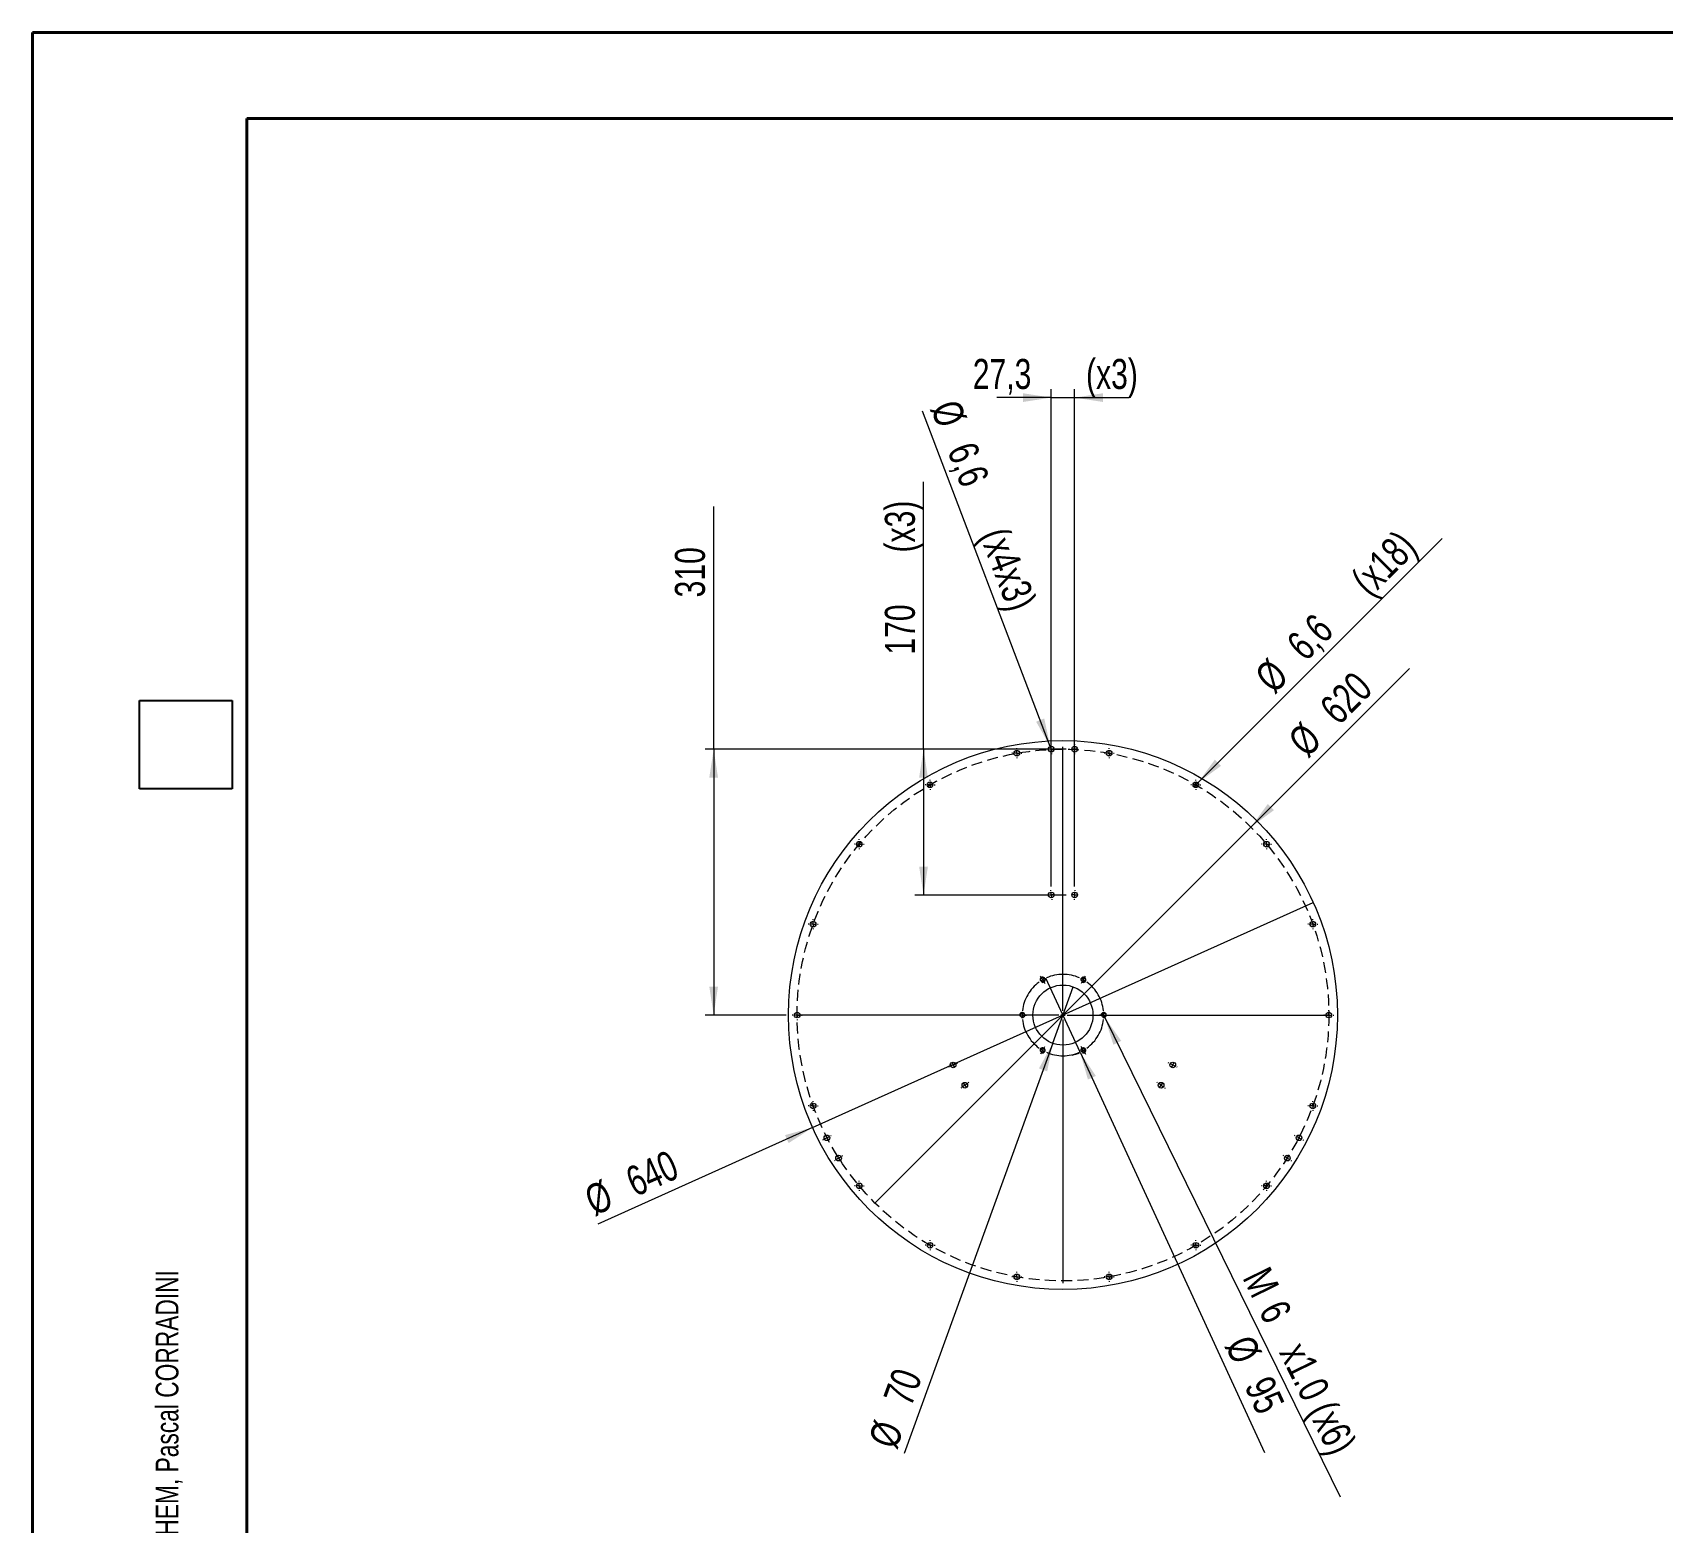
# Model space of a CAD drawing. Header units: millimetres. Extents: x 0 to 420, y 0 to 297.
# Drawn here: x 0.1 to 190.1, y 123.5 to 297.2 of the extents above; entities that cross this region are included whole.
import ezdxf

# ---------------------------------------------------------------- set-up
doc = ezdxf.new("R2010")
doc.units = ezdxf.units.MM
doc.linetypes.add('CENTERX2', pattern=[20.32, 12.7, -2.54, 2.54, -2.54])
doc.linetypes.add('HIDDEN', pattern=[1.905, 1.27, -0.635])
doc.styles.add('SLDTEXTSTYLE0', font='TXT', dxfattribs={"width": 0.75})
doc.dimstyles.new('SLDDIMSTYLE0', dxfattribs={"dimtxt": 3.5, "dimasz": 3.302, "dimexe": 0, "dimexo": 0.0625, "dimgap": 0.875, "dimtad": 1, "dimlfac": 10, "dimrnd": 1e-09, "dimzin": 12, "dimdsep": 46, "dimtxsty": 'SLDTEXTSTYLE0', "dimblk1": 'NONE', "dimsah": 1, "dimcen": 0, "dimadec": 0, "dimazin": 3, "dimtfac": 1, "dimtmove": 0, "dimatfit": 3, "dimldrblk": 'NONE', "dimfxl": 1, "dimfrac": 2, "dimtolj": 1, "dimtzin": 12, "dimarcsym": 0})
doc.dimstyles.new('SLDDIMSTYLE1', dxfattribs={"dimtxt": 3.5, "dimasz": 3.302, "dimexe": 0, "dimexo": 0.0625, "dimgap": 0.875, "dimtad": 1, "dimlfac": 10, "dimrnd": 1e-09, "dimzin": 12, "dimdsep": 46, "dimtxsty": 'SLDTEXTSTYLE0', "dimsah": 1, "dimcen": 0.09, "dimadec": 0, "dimazin": 3, "dimtfac": 1, "dimtmove": 0, "dimatfit": 0, "dimfxl": 1, "dimfrac": 2, "dimtolj": 1, "dimtzin": 12, "dimarcsym": 0})
doc.dimstyles.new('SLDDIMSTYLE2', dxfattribs={"dimtxt": 3.5, "dimasz": 3.302, "dimexe": 0, "dimexo": 0.0625, "dimgap": 0.875, "dimtad": 1, "dimlfac": 10, "dimrnd": 1e-09, "dimzin": 12, "dimdsep": 46, "dimtxsty": 'SLDTEXTSTYLE0', "dimsah": 1, "dimcen": 0.09, "dimadec": 0, "dimazin": 3, "dimtfac": 1, "dimtofl": 0, "dimtmove": 0, "dimatfit": 3, "dimfxl": 1, "dimfrac": 2, "dimtolj": 1, "dimtzin": 12, "dimarcsym": 0})
doc.dimstyles.new('SLDDIMSTYLE3', dxfattribs={"dimtxt": 3.5, "dimasz": 3.302, "dimexe": 0, "dimexo": 0.0625, "dimgap": 0.875, "dimtad": 1, "dimlfac": 10, "dimrnd": 1e-09, "dimzin": 12, "dimdsep": 46, "dimtxsty": 'SLDTEXTSTYLE0', "dimblk1": 'NONE', "dimsah": 1, "dimcen": 0, "dimadec": 0, "dimazin": 3, "dimtfac": 1, "dimtmove": 0, "dimatfit": 3, "dimldrblk": 'NONE', "dimfxl": 1, "dimfrac": 2, "dimtolj": 1, "dimtzin": 12, "dimarcsym": 0})
doc.dimstyles.new('SLDDIMSTYLE4', dxfattribs={"dimtxt": 3.5, "dimasz": 3.302, "dimexe": 0, "dimexo": 0.0625, "dimgap": 0.875, "dimtad": 1, "dimlfac": 10, "dimrnd": 1e-09, "dimzin": 12, "dimdsep": 46, "dimtxsty": 'SLDTEXTSTYLE0', "dimblk1": 'NONE', "dimsah": 1, "dimcen": 0, "dimadec": 0, "dimazin": 3, "dimtfac": 1, "dimtmove": 0, "dimatfit": 3, "dimldrblk": 'NONE', "dimfxl": 1, "dimfrac": 2, "dimtolj": 1, "dimtzin": 12, "dimarcsym": 0})
doc.dimstyles.new('SLDDIMSTYLE5', dxfattribs={"dimtxt": 3.5, "dimasz": 3.302, "dimexe": 0, "dimexo": 0.0625, "dimgap": 0.875, "dimtad": 1, "dimlfac": 10, "dimrnd": 1e-09, "dimzin": 12, "dimdsep": 46, "dimtxsty": 'SLDTEXTSTYLE0', "dimblk1": 'NONE', "dimsah": 1, "dimcen": 0, "dimadec": 0, "dimazin": 3, "dimtfac": 1, "dimtmove": 0, "dimatfit": 3, "dimldrblk": 'NONE', "dimfxl": 1, "dimfrac": 2, "dimtolj": 1, "dimtzin": 12, "dimarcsym": 0})
picture_1 = doc.add_image_def('image1.bmp', size_in_pixel=(400, 420))

# ---------------------------------------------------------------- blocks, each defined once
blk = doc.blocks.new('SW_NOTE_0')
at = {"color": 0, "linetype": 'Continuous', "lineweight": 0, "char_height": 2.6458, "attachment_point": 1, "rotation": 90, "style": 'SLDTEXTSTYLE0'}
for s, insert in [('Copyright © 2014 Théophile BRESSON, AeroSeeD SAS, Vincent MAUVADY, David VANTYGHEM, Pascal CORRADINI', (-3.41, 0)), ('Licensed under TAPR Open Hardware Licence (www.tapr.org/OHL)', (0.12, 0))]:
    blk.add_mtext(s, dxfattribs=dict(at, insert=insert))
blk = doc.blocks.new('*D6')
at = {"color": 7, "linetype": 'Continuous', "lineweight": 0}
for q in [(160.65, 223.07), (98.31, 160.73)]:
    blk.add_line((142.15, 204.57), q, dxfattribs=at)
blk.add_solid([(142.15, 204.57), (144.84, 206.55), (144.12, 207.27)], dxfattribs=at)
at = {"color": 7, "linetype": 'Continuous', "lineweight": 0, "char_height": 3.5, "attachment_point": 1, "rotation": 45, "style": 'SLDTEXTSTYLE0'}
for s, insert in [('620', (149.92, 218.8, 0.01)), ('%%c', (146.23, 215.03, 0.01))]:
    blk.add_mtext(s, dxfattribs=dict(at, insert=insert))
blk = doc.blocks.new('_NONE')
blk = doc.blocks.new('*D7')
at = {"color": 7, "linetype": 'Continuous', "lineweight": 0}
for q in [(149.42, 195.77), (65.98, 158.28)]:
    blk.add_line((91.04, 169.54), q, dxfattribs=at)
blk.add_solid([(91.04, 169.54), (87.82, 168.65), (88.24, 167.72)], dxfattribs=at)
at = {"color": 7, "linetype": 'Continuous', "lineweight": 0, "char_height": 3.5, "attachment_point": 1, "rotation": 24.195, "style": 'SLDTEXTSTYLE0'}
for s, insert in [('640', (68.92, 164.6, 0.21)), ('%%c', (64.13, 162.39, 0.21))]:
    blk.add_mtext(s, dxfattribs=dict(at, insert=insert))
blk = doc.blocks.new('*D8')
at = {"color": 7, "linetype": 'Continuous', "lineweight": 0}
for q in [(121.42, 185.94), (101.72, 131.54)]:
    blk.add_line((119.04, 179.36), q, dxfattribs=at)
blk.add_solid([(119.04, 179.36), (117.43, 176.43), (118.39, 176.08)], dxfattribs=at)
at = {"color": 7, "linetype": 'Continuous', "lineweight": 0, "char_height": 3.5, "attachment_point": 1, "rotation": 70.0903, "style": 'SLDTEXTSTYLE0'}
for s, insert in [('70', (99.23, 138.05, 0.21)), ('%%c', (97.48, 133.07, 0.21))]:
    blk.add_mtext(s, dxfattribs=dict(at, insert=insert))
blk = doc.blocks.new('*D9')
at = {"color": 7, "linetype": 'Continuous', "lineweight": 0}
for p, q in [((118.86, 197.65), (118.86, 255.65)), ((121.59, 197.65), (121.59, 255.65)), ((118.86, 254.65), (112.51, 254.65)), ((118.86, 254.65), (121.59, 254.65)), ((121.59, 254.65), (127.94, 254.65))]:
    blk.add_line(p, q, dxfattribs=at)
for points in [[(118.86, 254.65), (115.56, 255.16), (115.56, 254.14)], [(121.59, 254.65), (124.9, 254.14), (124.9, 255.16)]]:
    blk.add_solid(points, dxfattribs=at)
at = {"color": 7, "linetype": 'Continuous', "lineweight": 0, "char_height": 3.5, "attachment_point": 1, "style": 'SLDTEXTSTYLE0'}
for s, insert in [('27,3', (109.71, 259.16, 0.21)), ('(x3)', (122.92, 259.16, 0.21))]:
    blk.add_mtext(s, dxfattribs=dict(at, insert=insert))
blk = doc.blocks.new('*D10')
at = {"color": 7, "linetype": 'Continuous', "lineweight": 0}
for p, q in [((103.97, 213.65), (103.97, 244.84)), ((120.59, 213.65), (102.97, 213.65)), ((103.97, 213.65), (103.97, 196.65)), ((120.59, 196.65), (102.97, 196.65))]:
    blk.add_line(p, q, dxfattribs=at)
for points in [[(103.97, 213.65), (103.46, 210.35), (104.48, 210.35)], [(103.97, 196.65), (104.48, 199.95), (103.46, 199.95)]]:
    blk.add_solid(points, dxfattribs=at)
at = {"color": 7, "linetype": 'Continuous', "lineweight": 0, "char_height": 3.5, "attachment_point": 1, "rotation": 90, "style": 'SLDTEXTSTYLE0'}
for s, insert in [('(x3)', (99.46, 236.59, 0.21)), ('170', (99.46, 224.68, 0.21))]:
    blk.add_mtext(s, dxfattribs=dict(at, insert=insert))
blk = doc.blocks.new('*D11')
at = {"color": 7, "linetype": 'Continuous', "lineweight": 0}
for q in [(103.84, 253.08), (118.98, 213.34)]:
    blk.add_line((118.75, 213.96), q, dxfattribs=at)
blk.add_solid([(118.75, 213.96), (118.05, 217.23), (117.1, 216.86)], dxfattribs=at)
at = {"color": 7, "linetype": 'Continuous', "lineweight": 0, "char_height": 3.5, "attachment_point": 1, "rotation": 290.8591, "style": 'SLDTEXTSTYLE0'}
for s, insert in [('%%c', (108.04, 254.68, 0.21)), ('6,6', (109.97, 249.77, 0.21)), ('(x4x3)', (113.75, 239.84, 0.21))]:
    blk.add_mtext(s, dxfattribs=dict(at, insert=insert))
blk = doc.blocks.new('*D12')
at = {"color": 7, "linetype": 'Continuous', "lineweight": 0}
for p, q in [((79.5, 213.65), (79.5, 241.95)), ((117.86, 213.65), (78.5, 213.65)), ((79.5, 213.65), (79.5, 182.65)), ((87.95, 182.65), (78.5, 182.65))]:
    blk.add_line(p, q, dxfattribs=at)
for points in [[(79.5, 213.65), (78.99, 210.35), (80, 210.35)], [(79.5, 182.65), (80, 185.95), (78.99, 185.95)]]:
    blk.add_solid(points, dxfattribs=at)
at = {"color": 7, "linetype": 'Continuous', "lineweight": 0, "insert": (74.98, 231.35, 0.21), "char_height": 3.5, "attachment_point": 1, "rotation": 90, "style": 'SLDTEXTSTYLE0'}
blk.add_mtext('310', dxfattribs=at)
blk = doc.blocks.new('*D13')
at = {"color": 7, "linetype": 'Continuous', "lineweight": 0}
for q in [(164.44, 238.21), (135.5, 209.26)]:
    blk.add_line((135.96, 209.73), q, dxfattribs=at)
blk.add_solid([(135.96, 209.73), (138.66, 211.71), (137.94, 212.43)], dxfattribs=at)
at = {"color": 7, "linetype": 'Continuous', "lineweight": 0, "char_height": 3.5, "attachment_point": 1, "rotation": 45, "style": 'SLDTEXTSTYLE0'}
for s, insert in [('(x18)', (153.56, 233.76, 0.21)), ('6,6', (146.05, 226.25, 0.21)), ('%%c', (142.35, 222.48, 0.21))]:
    blk.add_mtext(s, dxfattribs=dict(at, insert=insert))
blk = doc.blocks.new('*D14')
at = {"color": 7, "linetype": 'Continuous', "lineweight": 0}
for q in [(124.85, 182.92), (152.54, 126.46)]:
    blk.add_line((125.11, 182.38), q, dxfattribs=at)
blk.add_solid([(125.11, 182.38), (126.11, 179.19), (127.02, 179.64)], dxfattribs=at)
at = {"color": 7, "linetype": 'Continuous', "lineweight": 0, "char_height": 3.5, "attachment_point": 1, "rotation": 296.1255, "style": 'SLDTEXTSTYLE0'}
for s, insert in [('M', (144.26, 153.57, 0.21)), ('6', (146.15, 149.72, 0.21)), ('x1.0 (x6)', (148.54, 144.85, 0.21))]:
    blk.add_mtext(s, dxfattribs=dict(at, insert=insert))
blk = doc.blocks.new('*D15')
at = {"color": 7, "linetype": 'Continuous', "lineweight": 0}
for q in [(118.24, 186.96), (143.74, 131.66)]:
    blk.add_line((122.22, 178.34), q, dxfattribs=at)
blk.add_arc((120.23, 182.65), 4.79, 282.8653, 293.9402, dxfattribs=at)
blk.add_solid([(122.22, 178.34), (123.14, 175.13), (124.06, 175.55)], dxfattribs=at)
at = {"color": 7, "linetype": 'Continuous', "lineweight": 0, "char_height": 3.5, "attachment_point": 1, "rotation": 294.7539, "style": 'SLDTEXTSTYLE0'}
for s, insert in [('%%c', (142.27, 145.62, 0.21)), ('95', (144.53, 140.85, 0.21))]:
    blk.add_mtext(s, dxfattribs=dict(at, insert=insert))
blk = doc.blocks.new('SW_CENTERMARKSYMBOL_0')
at = {"color": 0, "linetype": 'Continuous', "lineweight": 0}
for p, q in [((-0.5, 0), (-0.58, 0)), ((0, 0), (-0.25, 0)), ((0, 0.5), (0, 0.58)), ((0, 0), (0, 0.25)), ((0, 0), (0, -0.25)), ((0, 0), (0.25, 0)), ((0.5, 0), (0.58, 0)), ((0, -0.5), (0, -0.58))]:
    blk.add_line(p, q, dxfattribs=at)
blk = doc.blocks.new('SW_CENTERMARKSYMBOL_1')
at = {"color": 0, "linetype": 'Continuous', "lineweight": 0}
for p, q in [((-0.5, 0), (-0.58, 0)), ((0, 0), (-0.25, 0)), ((0, 0.5), (0, 0.58)), ((0, 0), (0, 0.25)), ((0, 0), (0, -0.25)), ((0, 0), (0.25, 0)), ((0.5, 0), (0.58, 0)), ((0, -0.5), (0, -0.58))]:
    blk.add_line(p, q, dxfattribs=at)
blk = doc.blocks.new('SW_CENTERMARKSYMBOL_2')
at = {"color": 0, "linetype": 'Continuous', "lineweight": 0}
for p, q in [((-0.5, 0), (-0.58, 0)), ((0, 0), (-0.25, 0)), ((0, 0.5), (0, 0.58)), ((0, 0), (0, 0.25)), ((0, 0), (0, -0.25)), ((0, 0), (0.25, 0)), ((0.5, 0), (0.58, 0)), ((0, -0.5), (0, -0.58))]:
    blk.add_line(p, q, dxfattribs=at)
blk = doc.blocks.new('SW_CENTERMARKSYMBOL_3')
at = {"color": 0, "linetype": 'Continuous', "lineweight": 0}
for p, q in [((-0.5, 0), (-0.58, 0)), ((0, 0), (-0.25, 0)), ((0, 0.5), (0, 0.58)), ((0, 0), (0, 0.25)), ((0, 0), (0, -0.25)), ((0, 0), (0.25, 0)), ((0.5, 0), (0.58, 0)), ((0, -0.5), (0, -0.58))]:
    blk.add_line(p, q, dxfattribs=at)
blk = doc.blocks.new('SW_CENTERMARKSYMBOL_4')
at = {"color": 0, "linetype": 'Continuous', "lineweight": 0}
for p, q in [((-0.5, 0), (-0.58, 0)), ((0, 0), (-0.25, 0)), ((0, 0.5), (0, 0.58)), ((0, 0), (0, 0.25)), ((0, 0), (0, -0.25)), ((0, 0), (0.25, 0)), ((0.5, 0), (0.58, 0)), ((0, -0.5), (0, -0.58))]:
    blk.add_line(p, q, dxfattribs=at)
blk = doc.blocks.new('SW_CENTERMARKSYMBOL_5')
at = {"color": 0, "linetype": 'Continuous', "lineweight": 0}
for p, q in [((-0.5, 0), (-0.58, 0)), ((0, 0), (-0.25, 0)), ((0, 0.5), (0, 0.58)), ((0, 0), (0, 0.25)), ((0, 0), (0, -0.25)), ((0, 0), (0.25, 0)), ((0.5, 0), (0.58, 0)), ((0, -0.5), (0, -0.58))]:
    blk.add_line(p, q, dxfattribs=at)
blk = doc.blocks.new('SW_CENTERMARKSYMBOL_6')
at = {"color": 0, "linetype": 'Continuous', "lineweight": 0}
for p, q in [((-0.5, 0), (-0.58, 0)), ((0, 0), (-0.25, 0)), ((0, 0.5), (0, 0.58)), ((0, 0), (0, 0.25)), ((0, 0), (0, -0.25)), ((0, 0), (0.25, 0)), ((0.5, 0), (0.58, 0)), ((0, -0.5), (0, -0.58))]:
    blk.add_line(p, q, dxfattribs=at)
blk = doc.blocks.new('SW_CENTERMARKSYMBOL_7')
at = {"color": 0, "linetype": 'Continuous', "lineweight": 0}
for p, q in [((-0.5, 0), (-0.58, 0)), ((0, 0), (-0.25, 0)), ((0, 0.5), (0, 0.58)), ((0, 0), (0, 0.25)), ((0, 0), (0, -0.25)), ((0, 0), (0.25, 0)), ((0.5, 0), (0.58, 0)), ((0, -0.5), (0, -0.58))]:
    blk.add_line(p, q, dxfattribs=at)
blk = doc.blocks.new('SW_CENTERMARKSYMBOL_8')
at = {"color": 0, "linetype": 'Continuous', "lineweight": 0}
for p, q in [((-0.5, 0), (-0.58, 0)), ((0, 0), (-0.25, 0)), ((0, 0.5), (0, 0.58)), ((0, 0), (0, 0.25)), ((0, 0), (0, -0.25)), ((0, 0), (0.25, 0)), ((0.5, 0), (0.58, 0)), ((0, -0.5), (0, -0.58))]:
    blk.add_line(p, q, dxfattribs=at)
blk = doc.blocks.new('SW_CENTERMARKSYMBOL_9')
at = {"color": 0, "linetype": 'Continuous', "lineweight": 0}
for p, q in [((-0.5, 0), (-0.58, 0)), ((0, 0), (-0.25, 0)), ((0, 0.5), (0, 0.58)), ((0, 0), (0, 0.25)), ((0, 0), (0, -0.25)), ((0, 0), (0.25, 0)), ((0.5, 0), (0.58, 0)), ((0, -0.5), (0, -0.58))]:
    blk.add_line(p, q, dxfattribs=at)
blk = doc.blocks.new('SW_CENTERMARKSYMBOL_10')
at = {"color": 0, "linetype": 'Continuous', "lineweight": 0}
for p, q in [((-0.5, 0), (-0.58, 0)), ((0, 0), (-0.25, 0)), ((0, 0.5), (0, 0.58)), ((0, 0), (0, 0.25)), ((0, 0), (0, -0.25)), ((0, 0), (0.25, 0)), ((0.5, 0), (0.58, 0)), ((0, -0.5), (0, -0.58))]:
    blk.add_line(p, q, dxfattribs=at)
blk = doc.blocks.new('SW_CENTERMARKSYMBOL_11')
at = {"color": 0, "linetype": 'Continuous', "lineweight": 0}
for p, q in [((-0.5, 0), (-0.58, 0)), ((0, 0), (-0.25, 0)), ((0, 0.5), (0, 0.58)), ((0, 0), (0, 0.25)), ((0, 0), (0, -0.25)), ((0, 0), (0.25, 0)), ((0.5, 0), (0.58, 0)), ((0, -0.5), (0, -0.58))]:
    blk.add_line(p, q, dxfattribs=at)
blk = doc.blocks.new('SW_CENTERMARKSYMBOL_12')
at = {"color": 0, "linetype": 'Continuous', "lineweight": 0}
for p, q in [((-0.5, 0), (-0.58, 0)), ((0, 0), (-0.25, 0)), ((0, 0.5), (0, 0.58)), ((0, 0), (0, 0.25)), ((0, 0), (0, -0.25)), ((0, 0), (0.25, 0)), ((0.5, 0), (0.58, 0)), ((0, -0.5), (0, -0.58))]:
    blk.add_line(p, q, dxfattribs=at)
blk = doc.blocks.new('SW_CENTERMARKSYMBOL_13')
at = {"color": 0, "linetype": 'Continuous', "lineweight": 0}
for p, q in [((-0.5, 0), (-0.58, 0)), ((0, 0), (-0.25, 0)), ((0, 0.5), (0, 0.58)), ((0, 0), (0, 0.25)), ((0, 0), (0, -0.25)), ((0, 0), (0.25, 0)), ((0.5, 0), (0.58, 0)), ((0, -0.5), (0, -0.58))]:
    blk.add_line(p, q, dxfattribs=at)
blk = doc.blocks.new('SW_CENTERMARKSYMBOL_14')
at = {"color": 0, "linetype": 'Continuous', "lineweight": 0}
for p, q in [((-0.5, 0), (-0.58, 0)), ((0, 0), (-0.25, 0)), ((0, 0.5), (0, 0.58)), ((0, 0), (0, 0.25)), ((0, 0), (0, -0.25)), ((0, 0), (0.25, 0)), ((0.5, 0), (0.58, 0)), ((0, -0.5), (0, -0.58))]:
    blk.add_line(p, q, dxfattribs=at)
blk = doc.blocks.new('SW_CENTERMARKSYMBOL_15')
at = {"color": 0, "linetype": 'Continuous', "lineweight": 0}
for p, q in [((-0.5, 0), (-0.58, 0)), ((0, 0), (-0.25, 0)), ((0, 0.5), (0, 0.58)), ((0, 0), (0, 0.25)), ((0, 0), (0, -0.25)), ((0, 0), (0.25, 0)), ((0.5, 0), (0.58, 0)), ((0, -0.5), (0, -0.58))]:
    blk.add_line(p, q, dxfattribs=at)
blk = doc.blocks.new('SW_CENTERMARKSYMBOL_16')
at = {"color": 0, "linetype": 'Continuous', "lineweight": 0}
for p, q in [((-0.5, 0), (-0.58, 0)), ((0, 0), (-0.25, 0)), ((0, 0.5), (0, 0.58)), ((0, 0), (0, 0.25)), ((0, 0), (0, -0.25)), ((0, 0), (0.25, 0)), ((0.5, 0), (0.58, 0)), ((0, -0.5), (0, -0.58))]:
    blk.add_line(p, q, dxfattribs=at)
blk = doc.blocks.new('SW_CENTERMARKSYMBOL_17')
at = {"color": 0, "linetype": 'Continuous', "lineweight": 0}
for p, q in [((-0.5, 0), (-0.58, 0)), ((0, 0), (-0.25, 0)), ((0, 0.5), (0, 0.58)), ((0, 0), (0, 0.25)), ((0, 0), (0, -0.25)), ((0, 0), (0.25, 0)), ((0.5, 0), (0.58, 0)), ((0, -0.5), (0, -0.58))]:
    blk.add_line(p, q, dxfattribs=at)
blk = doc.blocks.new('SW_CENTERMARKSYMBOL_18')
at = {"color": 0, "linetype": 'Continuous', "lineweight": 0}
for p, q in [((-27.55, 48.18), (-27.55, 48.26)), ((-27.53, 47.68), (-27.54, 47.93)), ((-27.53, 47.68), (-27.52, 47.43)), ((-26.16, 17.18), (-26.16, 47.96)), ((-24.8, 47.68), (-24.81, 47.43)), ((-24.8, 47.68), (-24.79, 47.93)), ((-24.78, 48.18), (-24.77, 48.26)), ((-27.51, 47.18), (-27.5, 47.1)), ((-24.82, 47.18), (-24.82, 47.1)), ((-27.58, 31.18), (-27.59, 31.26)), ((-27.53, 30.68), (-27.55, 30.93)), ((-27.53, 30.68), (-27.51, 30.43)), ((-24.8, 30.68), (-24.82, 30.43)), ((-24.8, 30.68), (-24.78, 30.93)), ((-24.75, 31.18), (-24.74, 31.26)), ((-27.48, 30.18), (-27.47, 30.1)), ((-24.85, 30.18), (-24.86, 30.1)), ((-28.66, 21.01), (-28.79, 21.23)), ((-28.54, 20.8), (-28.66, 21.01)), ((-23.79, 20.8), (-23.66, 21.01)), ((-23.66, 21.01), (-23.54, 21.23)), ((-28.54, 20.8), (-28.41, 20.58)), ((-28.41, 20.58), (-28.29, 20.36)), ((-23.91, 20.58), (-24.04, 20.36)), ((-23.79, 20.8), (-23.91, 20.58)), ((-26.66, 16.68), (-57.44, 16.68)), ((-31.16, 16.68), (-31.41, 16.68)), ((-30.91, 16.68), (-31.16, 16.68)), ((-30.91, 16.68), (-30.66, 16.68)), ((-30.66, 16.68), (-30.41, 16.68)), ((-26.16, 16.68), (-26.41, 16.68)), ((-26.16, 16.68), (-26.16, 16.93)), ((-26.16, 16.68), (-26.16, 16.43)), ((-26.16, 16.68), (-25.91, 16.68)), ((-26.16, 16.18), (-26.16, -14.6)), ((-25.66, 16.68), (5.12, 16.68)), ((-21.66, 16.68), (-21.91, 16.68)), ((-21.41, 16.68), (-21.66, 16.68)), ((-21.41, 16.68), (-21.16, 16.68)), ((-21.16, 16.68), (-20.91, 16.68)), ((-28.66, 12.35), (-28.79, 12.14)), ((-28.54, 12.57), (-28.66, 12.35)), ((-28.54, 12.57), (-28.41, 12.79)), ((-28.41, 12.79), (-28.29, 13)), ((-23.91, 12.79), (-24.04, 13)), ((-23.79, 12.57), (-23.91, 12.79)), ((-23.79, 12.57), (-23.66, 12.35)), ((-23.66, 12.35), (-23.54, 12.14)), ((-39.43, 10.66), (-39.5, 10.62)), ((-38.97, 10.86), (-39.2, 10.76)), ((-38.97, 10.86), (-38.74, 10.97)), ((-38.52, 11.07), (-38.44, 11.1)), ((-13.81, 11.07), (-13.89, 11.1)), ((-13.36, 10.86), (-13.59, 10.97)), ((-13.36, 10.86), (-13.13, 10.76)), ((-12.9, 10.66), (-12.83, 10.62)), ((-38.01, 8.21), (-38.08, 8.16)), ((-37.61, 8.5), (-37.81, 8.35)), ((-37.61, 8.5), (-37.4, 8.65)), ((-37.2, 8.79), (-37.13, 8.84)), ((-15.13, 8.79), (-15.19, 8.84)), ((-14.72, 8.5), (-14.93, 8.65)), ((-14.72, 8.5), (-14.52, 8.35)), ((-14.32, 8.21), (-14.25, 8.16)), ((-54.14, 2.13), (-54.21, 2.1)), ((-53.69, 2.36), (-53.92, 2.25)), ((-53.69, 2.36), (-53.47, 2.48)), ((-53.25, 2.59), (-53.18, 2.63)), ((0.92, 2.59), (0.85, 2.63)), ((1.36, 2.36), (1.14, 2.48)), ((1.36, 2.36), (1.59, 2.25)), ((1.81, 2.13), (1.88, 2.1)), ((-52.33, 0), (-52.54, -0.13)), ((-52.33, 0), (-52.12, 0.13)), ((-51.91, 0.27), (-51.84, 0.31)), ((-0.42, 0.27), (-0.49, 0.31)), ((0, 0), (-0.21, 0.13)), ((0, 0), (0.21, -0.13)), ((-52.75, -0.27), (-52.82, -0.31)), ((0.42, -0.27), (0.49, -0.31))]:
    blk.add_line(p, q, dxfattribs=at)
for radius, start, end in [(31.03, 92.5212, 92.9828), (31.03, 92.0596, 92.5212), (31.03, 87.4788, 87.9404), (31.03, 87.0172, 87.4788), (14.07, 95.5687, 96.587), (14.07, 94.5504, 95.5687), (14.07, 84.4313, 85.4496), (14.07, 83.413, 84.4313), (4.75, 116.9844, 120), (4.75, 60, 63.0156), (4.75, 120, 123.0156), (4.75, 56.9844, 60), (4.75, 176.9844, 180), (4.75, 180, 183.0156), (4.75, 0, 3.0156), (4.75, 356.9844, 0), (4.75, 236.9844, 240), (4.75, 240, 243.0156), (4.75, 296.9844, 300), (4.75, 300, 303.0156), (14.07, 203.413, 204.4313), (14.07, 204.4313, 205.4496), (14.07, 334.5504, 335.5687), (14.07, 335.5687, 336.587), (14.07, 214.5504, 215.5687), (14.07, 215.5687, 216.587), (14.07, 323.413, 324.4313), (14.07, 324.4313, 325.4496), (31.03, 207.0172, 207.4788), (31.03, 207.4788, 207.9404), (31.03, 332.0596, 332.5212), (31.03, 332.5212, 332.9828), (31.03, 212.0596, 212.5212), (31.03, 212.5212, 212.9828), (31.03, 327.0172, 327.4788), (31.03, 327.4788, 327.9404)]:
    blk.add_arc((-26.16, 16.68), radius, start, end, dxfattribs=at)
at = {"color": 0, "linetype": 'CENTERX2', "lineweight": 0}
for start, end in [(66.0311, 113.9689), (126.0311, 173.9689), (6.0311, 53.9689), (186.0311, 233.9689), (306.0311, 353.9689), (246.0311, 293.9689)]:
    blk.add_arc((-26.16, 16.68), 4.75, start, end, dxfattribs=at)

msp = doc.modelspace()

# ---------------------------------------------------------------- linework, layer by layer
at = {"color": 7, "linetype": 'Continuous', "lineweight": 40}
for p, q in [((0.078844, 0.21478), (0.078844, 297.21478)), ((0.078844, 297.21478), (420.078844, 297.21478)), ((25.078844, 10.21478), (25.078844, 287.21478)), ((25.078844, 287.21478), (410.078844, 287.21478))]:
    msp.add_line(p, q, dxfattribs=at)
at = {"color": 7, "linetype": 'Continuous', "lineweight": 15}
for centre, radius in [((120.228698, 182.651351), 32), ((114.845604, 213.180391), 0.33), ((118.863698, 213.651351), 0.33), ((121.593698, 213.651351), 0.33), ((125.611791, 213.180391), 0.33), ((104.728698, 209.498139), 0.33), ((135.728698, 209.498139), 0.33), ((96.48132, 202.577767), 0.33), ((143.976076, 202.577767), 0.33), ((118.863698, 196.651351), 0.33), ((121.593698, 196.651351), 0.33), ((91.098227, 193.253976), 0.33), ((149.359169, 193.253976), 0.33), ((117.853698, 186.764972), 0.25), ((122.603698, 186.764972), 0.25), ((120.228698, 182.651351), 3.5), ((89.228698, 182.651351), 0.33), ((115.478698, 182.651351), 0.25), ((124.978698, 182.651351), 0.25), ((151.228698, 182.651351), 0.33), ((117.853698, 178.53773), 0.25), ((122.603698, 178.53773), 0.25), ((107.421842, 176.833476), 0.33), ((133.035553, 176.833476), 0.33), ((108.786842, 174.469226), 0.33), ((131.670553, 174.469226), 0.33), ((91.098227, 172.048727), 0.33), ((149.359169, 172.048727), 0.33), ((92.69941, 168.333476), 0.33), ((147.757985, 168.333476), 0.33), ((94.06441, 165.969226), 0.33), ((146.392985, 165.969226), 0.33), ((96.48132, 162.724935), 0.33), ((143.976076, 162.724935), 0.33), ((104.728698, 155.804564), 0.33), ((135.728698, 155.804564), 0.33), ((114.845604, 152.122311), 0.33), ((125.611791, 152.122311), 0.33)]:
    msp.add_circle(centre, radius, dxfattribs=at)
at = {"color": 7, "linetype": 'HIDDEN', "lineweight": 0}
msp.add_circle((120.228698, 182.651351), 31, dxfattribs=at)
at = {"color": 7, "linetype": 'Continuous', "lineweight": 0}
for centre in [(117.853698, 186.764972), (122.603698, 186.764972), (115.478698, 182.651351), (124.978698, 182.651351), (117.853698, 178.53773), (122.603698, 178.53773)]:
    msp.add_arc(centre, 0.3, 255, 195, dxfattribs=at)

# ---------------------------------------------------------------- block references
for name, p in [('SW_CENTERMARKSYMBOL_18', (146.392985, 165.969226)), ('SW_CENTERMARKSYMBOL_13', (114.845604, 213.180391)), ('SW_CENTERMARKSYMBOL_12', (125.611791, 213.180391)), ('SW_CENTERMARKSYMBOL_14', (104.728698, 209.498139)), ('SW_CENTERMARKSYMBOL_11', (135.728698, 209.498139)), ('SW_CENTERMARKSYMBOL_15', (96.48132, 202.577767)), ('SW_CENTERMARKSYMBOL_10', (143.976076, 202.577767)), ('SW_CENTERMARKSYMBOL_16', (91.098227, 193.253976)), ('SW_CENTERMARKSYMBOL_9', (149.359169, 193.253976)), ('SW_CENTERMARKSYMBOL_17', (89.228698, 182.651351)), ('SW_CENTERMARKSYMBOL_8', (151.228698, 182.651351)), ('SW_CENTERMARKSYMBOL_0', (91.098227, 172.048727)), ('SW_CENTERMARKSYMBOL_7', (149.359169, 172.048727)), ('SW_CENTERMARKSYMBOL_1', (96.48132, 162.724935)), ('SW_CENTERMARKSYMBOL_6', (143.976076, 162.724935)), ('SW_CENTERMARKSYMBOL_2', (104.728698, 155.804564)), ('SW_CENTERMARKSYMBOL_5', (135.728698, 155.804564)), ('SW_NOTE_0', (17.846474, 11.29719)), ('SW_CENTERMARKSYMBOL_3', (114.845604, 152.122311)), ('SW_CENTERMARKSYMBOL_4', (125.611791, 152.122311))]:
    msp.add_blockref(name, p, dxfattribs=at)

# ---------------------------------------------------------------- dimensions: what is measured, and where the dimension line sits
dim = msp.add_linear_dim(base=(121.593698, 254.651351), p1=(118.863698, 196.651351), p2=(121.593698, 196.651351), text='<> (x3)', dimstyle='SLDDIMSTYLE1', dxfattribs=at)
dim.commit()
dim.dimension.update_dxf_attribs({"geometry": '*D9', "text_midpoint": (120.43611, 254.651351), "dimtype": 160})
for p1, p2, text, picture, middle in [((118.981201, 213.34298), (118.746194, 213.959723), '<> (x4x3)', '*D11', (108.948357, 239.672816)), ((135.495353, 209.264793), (135.962043, 209.731484), '<> (x18)', '*D13', (155.087487, 228.856928))]:
    dim = msp.add_diameter_dim_2p(p1=p1, p2=p2, text=text, dimstyle='SLDDIMSTYLE3', dxfattribs=at)
    dim.commit()
    dim.dimension.update_dxf_attribs({"geometry": picture, "text_midpoint": middle, "dimtype": 163})
dim = msp.add_linear_dim(base=(103.967038, 196.651351), p1=(121.593698, 213.651351), p2=(121.593698, 196.651351), angle=90, text='<> (x3)', dimstyle='SLDDIMSTYLE2', dxfattribs=at)
dim.commit()
dim.dimension.update_dxf_attribs({"geometry": '*D10', "text_midpoint": (103.967038, 234.758536), "dimtype": 160})
dim = msp.add_linear_dim(base=(79.495975, 182.651351), p1=(118.863698, 213.651351), p2=(88.949317, 182.651351), angle=90, dimstyle='SLDDIMSTYLE2', dxfattribs=at)
dim.commit()
dim.dimension.update_dxf_attribs({"geometry": '*D12', "text_midpoint": (79.495975, 236.651351), "dimtype": 160})
for p1, p2, dimstyle, picture, middle in [((98.308388, 160.731041), (142.149008, 204.571661), 'SLDDIMSTYLE0', '*D6', (155.087487, 217.510141)), ((149.417691, 195.76633), (91.039704, 169.536373), 'SLDDIMSTYLE0', '*D7', (73.150545, 161.498556)), ((118.239767, 186.964894), (122.217629, 178.337808), 'SLDDIMSTYLE5', '*D15', (140.990149, 137.624472)), ((121.420584, 185.942158), (119.036812, 179.360545), 'SLDDIMSTYLE0', '*D8', (103.952048, 137.711372))]:
    dim = msp.add_diameter_dim_2p(p1=p1, p2=p2, dimstyle=dimstyle, dxfattribs=at)
    dim.commit()
    dim.dimension.update_dxf_attribs({"geometry": picture, "text_midpoint": middle, "dimtype": 163})
dim = msp.add_diameter_dim_2p(p1=(124.846596, 182.920701), p2=(125.1108, 182.382002), text='M<>x1.0 (x6)', dimstyle='SLDDIMSTYLE4', override={"dimpost": '<>'}, dxfattribs=at)
dim.commit()
dim.dimension.update_dxf_attribs({"geometry": '*D14', "text_midpoint": (146.411251, 138.951418), "dimtype": 163})

# ---------------------------------------------------------------- pictures from other files: only their frames are drawn
image = msp.add_image(picture_1, insert=(23.334948, 209.04762), size_in_units=(10.282554, 10.796681), rotation=90)
image.dxf.flags = 7

doc.saveas('drawing.dxf')
